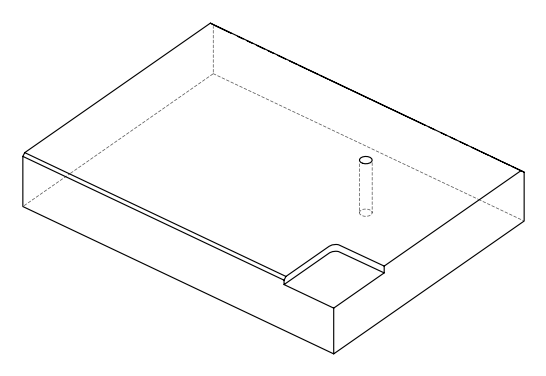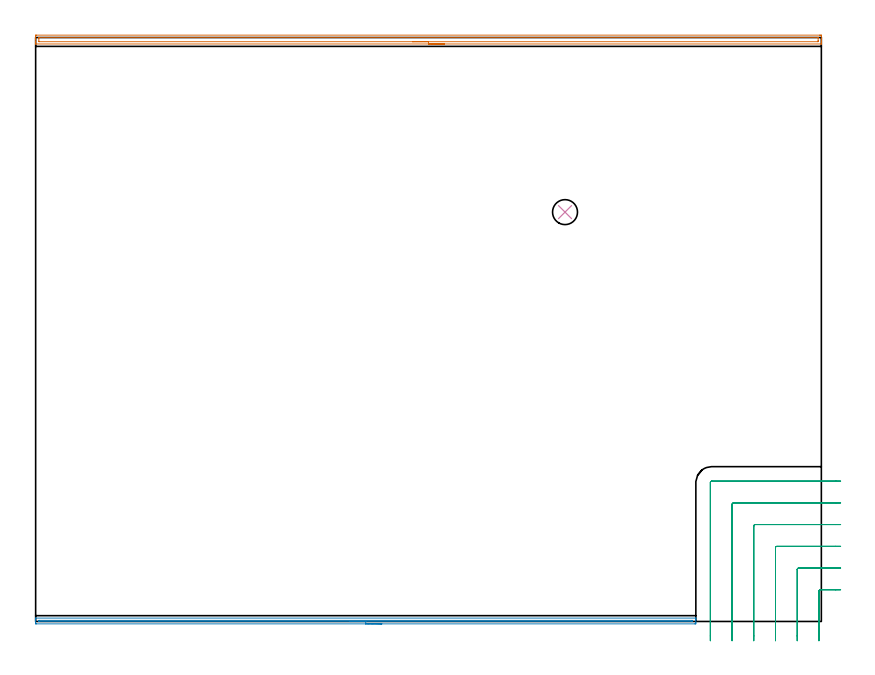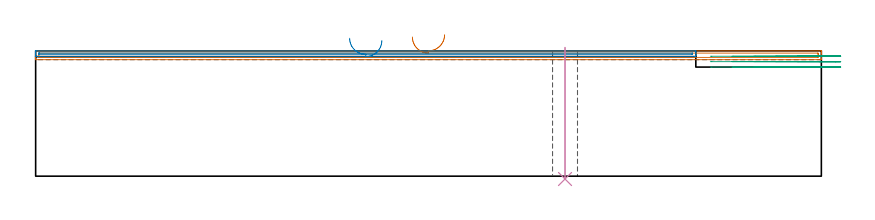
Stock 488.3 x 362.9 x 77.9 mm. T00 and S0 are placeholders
(PLAN: 4 operations, 2 tool changes, 19.5 min)
(1 AREA_MILL | FG_CHAMFER_SURFACE | UGT0205_001 | 8.01 min | 7385 mm3)
(2 AREA_MILL_1 | FG_CHAMFER_SURFACE_1 | UGT0205_001 | 6.72 min | 2679 mm3)
(3 MILL_CORNER_NOTCH_RECTANGULAR | CORNER_NOTCH_RECTANGULAR | UGT0201_100 | Follow Part, ap 4.5, ae 75% | 4.46 min | 75558 mm3)
(4 INDEXABLE_INSERT_DRILL_THROUGH_HOLE_FROM_SOLID | STEP1HOLE | NXT0302_002 | 0.33 min | 14662 mm3)
(TOOL UGT0205_001 | Chamfer Mill 20 x 3 x 45 deg. | D20 FL50 Z2)
(TOOL UGT0201_100 | End Mill 18 mm | D18 FL22 Z2)
(TOOL NXT0302_002 | Index. Insert Drill 15.5mm [880-D1550L20-05] | D15.5 PA176 FL78 Z2)
(OP 1 AREA_MILL)
G17 G21 G94 G90
T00 M6
G54
G17 G0 G90 X254.15 Y358.9 S1061 M3
G43 Z87.9 H0
G94 G1 X254.112 Z87.028 F250.
X253.998 Z86.163
X253.809 Z85.312
X253.547 Z84.48
X253.213 Z83.674
X252.81 Z82.9
X252.341 Z82.164
X251.81 Z81.472
X251.221 Z80.829
X250.578 Z80.239
X249.886 Z79.708
X249.15 Z79.24
X248.376 Z78.837
X247.57 Z78.503
X246.738 Z78.241
X245.886 Z78.052
X245.021 Z77.938
X244.15 Z77.9
X0.176
X0.009 Y358.903 Z77.888
X0. Y358.935 Z77.856
Y359.318 Z77.481
Y359.621 Z77.178
Y360.319 Z76.476
Y361.555 Z75.242
Y362.094 Z74.701
Y362.712 Z74.084
Y362.981 Z73.815
Y363.599 Z73.197
X0.003 Y363.868 Z72.928
X0.008 Y364.391 Z72.405
X0.093 Y364.394 Z72.403
X0.623 Y364.4 Z72.4
X487.142
X487.677 Y364.399 Z72.401
X488.207 Y364.394 Z72.403
X488.292 Y364.391 Z72.405
X488.3 Y363.868 Z72.928
Y362.094 Z74.701
Y360.668 Z76.128
Y360.319 Z76.476
Y359.621 Z77.178
Y359.318 Z77.481
Y358.935 Z77.856
X488.291 Y358.903 Z77.888
X488.125 Y358.9 Z77.9
X244.15
Y360.314 Z76.486
X2.415
X2.01 Y360.319 Z76.481
X2.001 Y360.725 Z76.075
X2. Y362.094 Z74.706
X2.001 Y362.499 Z74.301
X2.01 Y362.981 Z73.819
X2.405 Y362.986 Z73.814
X485.885
X486.29 Y362.981 Z73.819
X486.299 Y362.575 Z74.225
X486.3 Y361.206 Z75.594
X486.299 Y360.801 Z75.999
X486.29 Y360.319 Z76.481
X485.895 Y360.314 Z76.486
X244.15
X243.278 Z76.524
X242.413 Z76.638
X241.562 Z76.826
X240.73 Z77.089
X239.924 Z77.423
X239.15 Z77.825
X238.414 Z78.294
X237.722 Z78.825
X237.079 Z79.415
X236.489 Z80.058
X235.958 Z80.75
X235.49 Z81.486
X235.087 Z82.26
X234.753 Z83.066
X234.491 Z83.898
X234.302 Z84.749
X234.188 Z85.614
X234.15 Z86.486
G0 Z87.9
M5
M2
(OP 2 AREA_MILL_1)
G17 G21 G94 G90
T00 M6
G54
G17 G0 G90 X215.15 Y-1.5 S1061 M3
G43 Z87.9 H0
Z84.3
G94 G1 X215.112 Z83.428 F250.
X214.998 Z82.563
X214.809 Z81.712
X214.547 Z80.88
X214.213 Z80.074
X213.81 Z79.3
X213.342 Z78.564
X212.81 Z77.872
X212.221 Z77.229
X211.578 Z76.64
X210.886 Z76.108
X210.15 Z75.64
X209.376 Z75.237
X208.57 Z74.903
X207.738 Z74.641
X206.886 Z74.452
X206.022 Z74.338
X205.15 Z74.3
X0.615
X0.141 Y-1.494 Z74.302
X0.009 Y-1.49 Z74.305
X0. Y-1.025 Z74.77
Y-0.475 Z75.321
Y-0.142 Z75.655
Y0.408 Z76.204
Y0.742 Z76.536
Y1.409 Z77.209
Y1.741 Z77.54
X0.007 Y2.088 Z77.879
X0.009 Y2.097 Z77.888
X0.169 Y2.1 Z77.9
X410.131
X410.291 Y2.097 Z77.888
X410.293 Y2.088 Z77.879
X410.3 Y1.741 Z77.54
Y1.409 Z77.209
Y0.742 Z76.536
Y-0.475 Z75.321
X410.296 Y-1.025 Z74.77
X410.291 Y-1.491 Z74.305
X410.159 Y-1.494 Z74.302
X409.685 Y-1.5 Z74.3
X205.15
Y-0.086 Z75.714
X2.402 Y-0.085 Z75.715
X2.344
X2.018 Y-0.079 Z75.721
X2.01 Y0.026 Z75.826
X2.004 Y0.252 Z76.052
X2.008 Y0.606 Z76.406
X2.01 Y0.677 Z76.477
X2.027 Y0.68 Z76.48
X2.076 Y0.683 Z76.483
X2.178 Y0.685 Z76.485
X2.382 Y0.686 Z76.486
X407.956 Y0.685 Z76.485
X408.282 Y0.679 Z76.479
X408.29 Y0.574 Z76.374
X408.296 Y0.348 Z76.148
X408.29 Y0.102 Z75.902
X408.279 Y-0.079 Z75.721
X407.785 Y-0.086 Z75.714
X205.15
X204.278 Z75.752
X203.414 Z75.866
X202.562 Z76.055
X201.73 Z76.317
X200.924 Z76.651
X200.15 Z77.054
X199.414 Z77.523
X198.722 Z78.054
X198.079 Z78.643
X197.49 Z79.286
X196.958 Z79.978
X196.49 Z80.714
X196.087 Z81.488
X195.753 Z82.294
X195.491 Z83.126
X195.302 Z83.978
X195.188 Z84.843
X195.15 Z85.714
G0 Z87.9
M5
M2
(OP 3 MILL_CORNER_NOTCH_RECTANGULAR)
G17 G21 G94 G90
T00 M6
G54
G17 G0 G90 X500.3 Y19.7 S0 M3
G43 Z87.9 H0
Z74.533
G94 G1 X497.3 F250.
X487.694 F500.
G3 X486.8 Y18.806 R0.9
G1 Y-9.
Y-12. F250.
G0 Z87.9
X500.3 Y33.2
Z74.533
G1 X497.3
X474.194 F500.
G3 X473.3 Y32.306 R0.9
G1 Y-9.
Y-12. F250.
G0 Z87.9
X500.3 Y46.7
Z74.533
G1 X497.3
X460.695 F500.
G3 X459.8 Y45.805 R0.9
G1 Y-9.
Y-12. F250.
G0 Z87.9
X500.3 Y60.2
Z74.533
G1 X497.3
X447.195 F500.
G3 X446.3 Y59.305 R0.9
G1 Y-9.
Y-12. F250.
G0 Z87.9
X500.3 Y73.7
Z74.533
G1 X497.3
X433.695 F500.
G3 X432.8 Y72.805 R0.9
G1 Y-9.
Y-12. F250.
G0 Z87.9
X500.3 Y87.2
Z74.533
G1 X497.3
X420.195 F500.
G3 X419.3 Y86.305 R0.9
G1 Y-9.
Y-12. F250.
G0 Z87.9
X500.3 Y19.7
Z71.167
G1 X497.3
X487.694 F500.
G3 X486.8 Y18.806 R0.9
G1 Y-9.
Y-12. F250.
G0 Z87.9
X500.3 Y33.2
Z71.167
G1 X497.3
X474.194 F500.
G3 X473.3 Y32.306 R0.9
G1 Y-9.
Y-12. F250.
G0 Z87.9
X500.3 Y46.7
Z71.167
G1 X497.3
X460.694 F500.
G3 X459.8 Y45.806 R0.9
G1 Y-9.
Y-12. F250.
G0 Z87.9
X500.3 Y60.2
Z71.167
G1 X497.3
X447.195 F500.
G3 X446.3 Y59.305 R0.9
G1 Y-9.
Y-12. F250.
G0 Z87.9
X500.3 Y73.7
Z71.167
G1 X497.3
X433.695 F500.
G3 X432.8 Y72.805 R0.9
G1 Y-9.
Y-12. F250.
G0 Z87.9
X500.3 Y87.2
Z71.167
G1 X497.3
X420.195 F500.
G3 X419.3 Y86.305 R0.9
G1 Y-9.
Y-12. F250.
G0 Z87.9
X500.3 Y19.7
Z67.8
G1 X497.3
X487.694 F500.
G3 X486.8 Y18.806 R0.9
G1 Y-9.
Y-12. F250.
G0 Z87.9
X500.3 Y33.2
Z67.8
G1 X497.3
X474.194 F500.
G3 X473.3 Y32.306 R0.9
G1 Y-9.
Y-12. F250.
G0 Z87.9
X500.3 Y46.7
Z67.8
G1 X497.3
X460.694 F500.
G3 X459.8 Y45.806 R0.9
G1 Y-9.
Y-12. F250.
G0 Z87.9
X500.3 Y60.2
Z67.8
G1 X497.3
X447.195 F500.
G3 X446.3 Y59.305 R0.9
G1 Y-9.
Y-12. F250.
G0 Z87.9
X500.3 Y73.7
Z67.8
G1 X497.3
X433.695 F500.
G3 X432.8 Y72.805 R0.9
G1 Y-9.
Y-12. F250.
G0 Z87.9
X500.3 Y87.2
Z67.8
G1 X497.3
X420.195 F500.
G3 X419.3 Y86.305 R0.9
G1 Y-9.
Y-12. F250.
G0 Z87.9
M5
M2
(OP 4 INDEXABLE_INSERT_DRILL_THROUGH_HOLE_FROM_SOLID)
G17 G21 G94 G90
T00 M6
G54
G17 G0 G90 X329. Y254.4 S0 M3
G43 Z87.9 H1
G94 G81 G98 Z-1.771 F250. R79.9
G80
M5
M2
